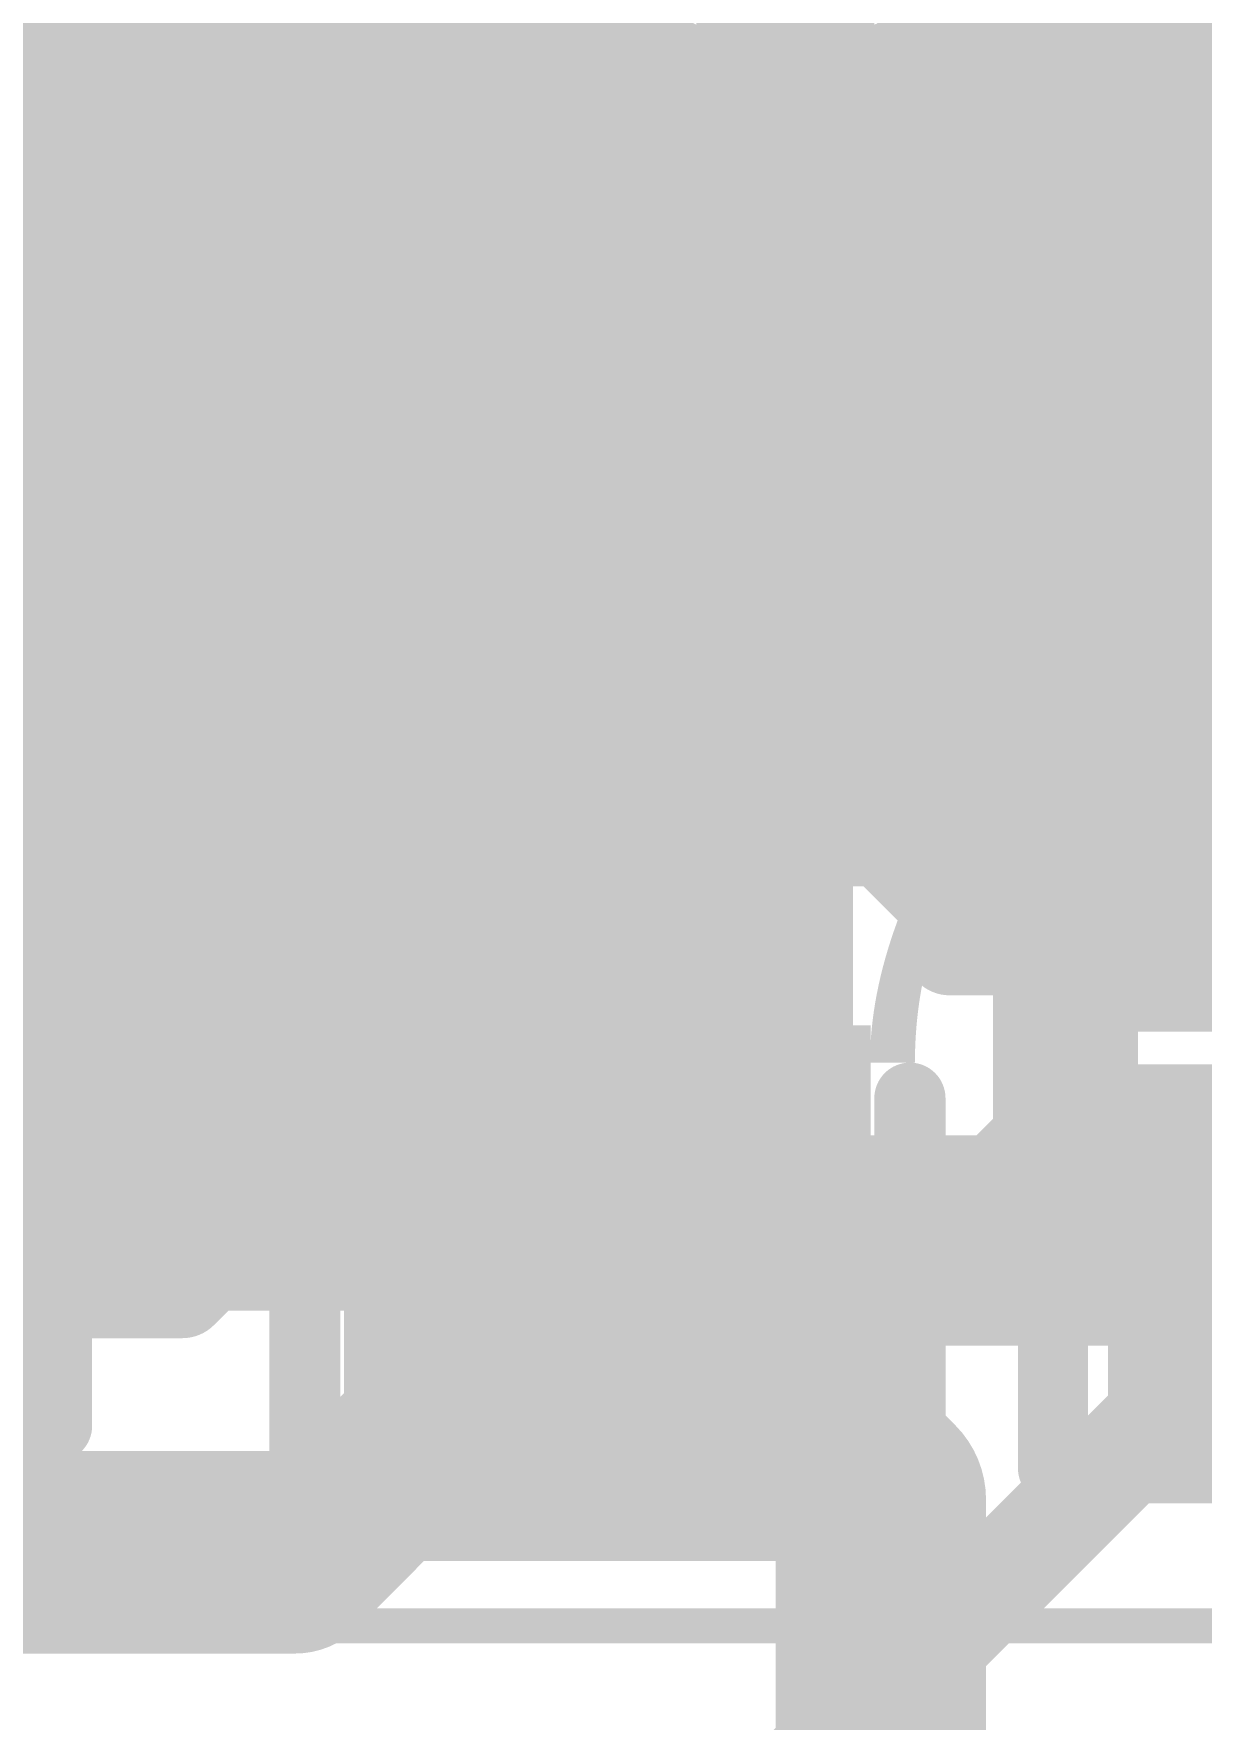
# Model space of a CAD drawing. Header units: inches. Extents: x 0 to 215, y 0 to 215.
# Drawn here: x 0.4368 to 0.5024, y 0.7901 to 0.8848 of the extents above; entities that cross this region are included whole.
import ezdxf

# ---------------------------------------------------------------- set-up
doc = ezdxf.new("R2010")
doc.units = ezdxf.units.IN
doc.header["$MEASUREMENT"] = 0
for name, color, linetype in [('BottomLayer', 5, 'Continuous'), ('BottomOverlay', 54, 'Continuous'), ('BottomPaste', 16, 'Continuous'), ('BottomSolder', 6, 'Continuous'), ('Mechanical15', 56, 'Continuous'), ('TopLayer', 1, 'Continuous'), ('TopOverlay', 2, 'Continuous'), ('TopPaste', 8, 'Continuous'), ('TopSolder', 216, 'Continuous')]:
    doc.layers.add(name, color=color, linetype=linetype)
doc.styles.add('Arial', font='', dxfattribs={"height": 0.2})
doc.styles.get('Arial').set_extended_font_data('Arial')

# ---------------------------------------------------------------- blocks, each defined once
blk = doc.blocks.new('QFN40P400X400X85_HS_33N_6')
at = {"layer": 'Mechanical15'}
blk.add_lwpolyline([(-0.102362, -0.102362, 0.001969, 0.001969, 0), (-0.102362, 0.102362, 0.001969, 0.001969, 0)], format="xyseb", dxfattribs=at)
blk = doc.blocks.new('SOIJ_8_L5_3_W5_3_P1_27_LS7_9_BL_8')
at = {"layer": 'TopLayer'}
h = blk.add_hatch(color=1, dxfattribs=at)
edge = h.paths.add_edge_path()
edge.add_arc((0.075684, -0.163946), 0.011988, 180, 360)
edge.add_line((0.087671, -0.163946), (0.087671, -0.112824))
edge.add_arc((0.075684, -0.112824), 0.011988, 0, 180)
edge.add_line((0.063696, -0.112824), (0.063696, -0.163946))
at = {"layer": 'TopPaste'}
h = blk.add_hatch(color=8, dxfattribs=at)
edge = h.paths.add_edge_path()
edge.add_arc((0.075684, -0.163946), 0.011988, 180, 360)
edge.add_line((0.087671, -0.163946), (0.087671, -0.112824))
edge.add_arc((0.075684, -0.112824), 0.011988, 0, 180)
edge.add_line((0.063696, -0.112824), (0.063696, -0.163946))
at = {"layer": 'TopSolder'}
h = blk.add_hatch(color=216, dxfattribs=at)
edge = h.paths.add_edge_path()
edge.add_arc((0.075684, -0.163946), 0.013988, 180, 360)
edge.add_line((0.089672, -0.163946), (0.089672, -0.112824))
edge.add_arc((0.075684, -0.112824), 0.013988, 0, 180)
edge.add_line((0.061696, -0.112824), (0.061696, -0.163946))
blk = doc.blocks.new('BF82192__10')
at = {"layer": 'BottomLayer'}
for points in [[(-0.011811, 0.151575), (-0.011811, 0.183071), (0.011811, 0.183071), (0.011811, 0.151575)], [(0.035433, 0.151575), (0.035433, 0.183071), (0.059055, 0.183071), (0.059055, 0.151575)]]:
    blk.add_hatch(color=5, dxfattribs=at).paths.add_polyline_path(points)
at = {"layer": 'BottomPaste'}
for points in [[(-0.011811, 0.151575), (-0.011811, 0.183071), (0.011811, 0.183071), (0.011811, 0.151575)], [(0.035433, 0.151575), (0.035433, 0.183071), (0.059055, 0.183071), (0.059055, 0.151575)]]:
    blk.add_hatch(color=16, dxfattribs=at).paths.add_polyline_path(points)
at = {"layer": 'BottomSolder'}
for points in [[(-0.015811, 0.147575), (-0.015811, 0.187071), (0.015811, 0.187071), (0.015811, 0.147575)], [(0.031433, 0.147575), (0.031433, 0.187071), (0.063055, 0.187071), (0.063055, 0.147575)]]:
    blk.add_hatch(color=6, dxfattribs=at).paths.add_polyline_path(points)
at = {"layer": 'BottomOverlay'}
blk.add_lwpolyline([(-0.294898, 0.071118, 0.01, 0.01, -1), (0.295654, 0.071118, 0.01, 0.01, 0)], format="xyseb", dxfattribs=at)
blk.add_lwpolyline([(-0.294898, 0.071118, 0.01, 0.01, -1), (0.295654, 0.071118, 0.01, 0.01, 0)], format="xyseb", dxfattribs=at)
blk = doc.blocks.new('R0201_31')
at = {"layer": 'TopLayer'}
for points in [[(-0.01673, 0.007874), (-0.004919, 0.007874), (-0.004919, -0.007874), (-0.01673, -0.007874)], [(0.004916, 0.007874), (0.016727, 0.007874), (0.016727, -0.007874), (0.004916, -0.007874)]]:
    blk.add_hatch(color=1, dxfattribs=at).paths.add_polyline_path(points)
at = {"layer": 'TopPaste'}
for points in [[(-0.01673, 0.007874), (-0.004919, 0.007874), (-0.004919, -0.007874), (-0.01673, -0.007874)], [(0.004916, 0.007874), (0.016727, 0.007874), (0.016727, -0.007874), (0.004916, -0.007874)]]:
    blk.add_hatch(color=8, dxfattribs=at).paths.add_polyline_path(points)
at = {"layer": 'TopSolder'}
for points in [[(-0.02073, 0.011874), (-0.000919, 0.011874), (-0.000919, -0.011874), (-0.02073, -0.011874)], [(0.000916, 0.011874), (0.020727, 0.011874), (0.020727, -0.011874), (0.000916, -0.011874)]]:
    blk.add_hatch(color=216, dxfattribs=at).paths.add_polyline_path(points)
at = {"layer": 'TopOverlay'}
for points in [[(-0.023622, 0.014961, 0.003937, 0.003937, 0), (-0.003937, 0.014961, 0.003937, 0.003937, 0)], [(-0.023622, 0.014961, 0.003937, 0.003937, 0), (-0.023622, -0.014961, 0.003937, 0.003937, 0)], [(0.003937, 0.014961, 0.003937, 0.003937, 0), (0.023622, 0.014961, 0.003937, 0.003937, 0)], [(0.023622, 0.014961, 0.003937, 0.003937, 0), (0.023622, -0.014961, 0.003937, 0.003937, 0)], [(-0.023622, -0.014961, 0.003937, 0.003937, 0), (-0.003937, -0.014961, 0.003937, 0.003937, 0)], [(0.003937, -0.014961, 0.003937, 0.003937, 0), (0.023622, -0.014961, 0.003937, 0.003937, 0)]]:
    blk.add_lwpolyline(points, format="xyseb", dxfattribs=at)
for points in [[(-0.024606, 0.014961, 0.001969, 0.001969, 1), (-0.022638, 0.014961, 0.001969, 0.001969, 1)], [(-0.024606, 0.014961, 0.001969, 0.001969, 1), (-0.022638, 0.014961, 0.001969, 0.001969, 1)], [(-0.004921, 0.014961, 0.001969, 0.001969, 1), (-0.002953, 0.014961, 0.001969, 0.001969, 1)], [(0.002953, 0.014961, 0.001969, 0.001969, 1), (0.004921, 0.014961, 0.001969, 0.001969, 1)], [(0.022638, 0.014961, 0.001969, 0.001969, 1), (0.024606, 0.014961, 0.001969, 0.001969, 1)], [(0.022638, 0.014961, 0.001969, 0.001969, 1), (0.024606, 0.014961, 0.001969, 0.001969, 1)], [(-0.024606, -0.014961, 0.001969, 0.001969, 1), (-0.022638, -0.014961, 0.001969, 0.001969, 1)], [(-0.024606, -0.014961, 0.001969, 0.001969, 1), (-0.022638, -0.014961, 0.001969, 0.001969, 1)], [(-0.004921, -0.014961, 0.001969, 0.001969, 1), (-0.002953, -0.014961, 0.001969, 0.001969, 1)], [(0.002953, -0.014961, 0.001969, 0.001969, 1), (0.004921, -0.014961, 0.001969, 0.001969, 1)], [(0.022638, -0.014961, 0.001969, 0.001969, 1), (0.024606, -0.014961, 0.001969, 0.001969, 1)], [(0.022638, -0.014961, 0.001969, 0.001969, 1), (0.024606, -0.014961, 0.001969, 0.001969, 1)]]:
    blk.add_lwpolyline(points, format="xyseb", close=True, dxfattribs=at)
blk = doc.blocks.new('D0201_BI_A_58')
at = {"layer": 'TopLayer'}
for points in [[(-0.015227, 0.007887), (-0.004596, 0.007887), (-0.004596, -0.007861), (-0.015227, -0.007861)], [(0.004848, 0.007887), (0.015477, 0.007887), (0.015477, -0.007861), (0.004848, -0.007861)]]:
    blk.add_hatch(color=1, dxfattribs=at).paths.add_polyline_path(points)
at = {"layer": 'TopPaste'}
for points in [[(-0.015227, 0.007887), (-0.004596, 0.007887), (-0.004596, -0.007861), (-0.015227, -0.007861)], [(0.004848, 0.007887), (0.015477, 0.007887), (0.015477, -0.007861), (0.004848, -0.007861)]]:
    blk.add_hatch(color=8, dxfattribs=at).paths.add_polyline_path(points)
at = {"layer": 'TopSolder'}
for points in [[(-0.017195, 0.009856), (-0.002628, 0.009856), (-0.002628, -0.00983), (-0.017195, -0.00983)], [(0.002878, 0.009856), (0.017447, 0.009856), (0.017447, -0.00983), (0.002878, -0.00983)]]:
    blk.add_hatch(color=216, dxfattribs=at).paths.add_polyline_path(points)
at = {"layer": 'TopOverlay'}
for p, q in [((0.001025, 0.000013), (-0.001975, 0.004013)), ((-0.001975, 0.004013), (-0.001975, -0.003987)), ((0.002525, 0.004013), (-0.000474, 0.000013)), ((0.002525, -0.003987), (0.002525, 0.004013)), ((-0.001975, -0.003987), (0.001025, 0.000013)), ((-0.000474, 0.000013), (0.002525, -0.003987))]:
    blk.add_line(p, q, dxfattribs=at)
for points in [[(-0.021324, 0.013013, 0.002, 0.002, 1), (-0.019325, 0.013013, 0.002, 0.002, 1)], [(-0.021324, 0.013013, 0.002, 0.002, 1), (-0.019325, 0.013013, 0.002, 0.002, 1)], [(-0.003574, 0.013013, 0.002, 0.002, 1), (-0.001574, 0.013013, 0.002, 0.002, 1)], [(0.001525, 0.012787, 0.002, 0.002, 1), (0.003524, 0.012787, 0.002, 0.002, 1)], [(0.001574, 0.013037, 0.002, 0.002, 1), (0.003574, 0.013037, 0.002, 0.002, 1)], [(0.001574, 0.013037, 0.002, 0.002, 1), (0.003574, 0.013037, 0.002, 0.002, 1)], [(0.019325, 0.013037, 0.002, 0.002, 1), (0.021324, 0.013037, 0.002, 0.002, 1)], [(0.019325, 0.013037, 0.002, 0.002, 1), (0.021324, 0.013037, 0.002, 0.002, 1)], [(-0.021324, 0.010013, 0.002, 0.002, 1), (-0.019325, 0.010013, 0.002, 0.002, 1)], [(-0.021324, 0.010013, 0.002, 0.002, 1), (-0.019325, 0.010013, 0.002, 0.002, 1)], [(0.019325, -0.010013, 0.002, 0.002, 1), (0.021324, -0.010013, 0.002, 0.002, 1)], [(0.019325, -0.010013, 0.002, 0.002, 1), (0.021324, -0.010013, 0.002, 0.002, 1)], [(-0.021324, -0.013037, 0.002, 0.002, 1), (-0.019325, -0.013037, 0.002, 0.002, 1)], [(-0.021324, -0.013037, 0.002, 0.002, 1), (-0.019325, -0.013037, 0.002, 0.002, 1)], [(-0.003574, -0.013037, 0.002, 0.002, 1), (-0.001574, -0.013037, 0.002, 0.002, 1)], [(-0.003574, -0.013037, 0.002, 0.002, 1), (-0.001574, -0.013037, 0.002, 0.002, 1)], [(-0.003524, -0.012787, 0.002, 0.002, 1), (-0.001525, -0.012787, 0.002, 0.002, 1)], [(0.001574, -0.013013, 0.002, 0.002, 1), (0.003574, -0.013013, 0.002, 0.002, 1)], [(0.019325, -0.013013, 0.002, 0.002, 1), (0.021324, -0.013013, 0.002, 0.002, 1)], [(0.019325, -0.013013, 0.002, 0.002, 1), (0.021324, -0.013013, 0.002, 0.002, 1)]]:
    blk.add_lwpolyline(points, format="xyseb", close=True, dxfattribs=at)
for points in [[(-0.020324, 0.013013, 0.004, 0.004, 0), (-0.002574, 0.013013, 0.004, 0.004, 0)], [(-0.020324, 0.013013, 0.004, 0.004, 0), (-0.020324, 0.010013, 0.004, 0.004, 0)], [(0.002574, 0.013037, 0.004, 0.004, 0), (0.002524, 0.012787, 0.004, 0.004, 0)], [(0.002574, 0.013037, 0.004, 0.004, 0), (0.020324, 0.013037, 0.004, 0.004, 0)], [(0.020324, 0.013037, 0.004, 0.004, 0), (0.020324, -0.010013, 0.004, 0.004, 0)], [(-0.020324, 0.010013, 0.004, 0.004, 0), (-0.020324, -0.013037, 0.004, 0.004, 0)], [(0.020324, -0.010013, 0.004, 0.004, 0), (0.020324, -0.013013, 0.004, 0.004, 0)], [(-0.020324, -0.013037, 0.004, 0.004, 0), (-0.002574, -0.013037, 0.004, 0.004, 0)], [(-0.002524, -0.012787, 0.004, 0.004, 0), (-0.002574, -0.013037, 0.004, 0.004, 0)], [(0.002574, -0.013013, 0.004, 0.004, 0), (0.020324, -0.013013, 0.004, 0.004, 0)]]:
    blk.add_lwpolyline(points, format="xyseb", dxfattribs=at)
blk = doc.blocks.new('C0402_67')
at = {"layer": 'TopLayer'}
for points in [[(-0.02953, 0.012795), (-0.00591, 0.012795), (-0.00591, -0.012795), (-0.02953, -0.012795)], [(0.00591, 0.012795), (0.02953, 0.012795), (0.02953, -0.012795), (0.00591, -0.012795)]]:
    blk.add_hatch(color=1, dxfattribs=at).paths.add_polyline_path(points)
at = {"layer": 'TopPaste'}
for points in [[(-0.02953, 0.012795), (-0.00591, 0.012795), (-0.00591, -0.012795), (-0.02953, -0.012795)], [(0.00591, 0.012795), (0.02953, 0.012795), (0.02953, -0.012795), (0.00591, -0.012795)]]:
    blk.add_hatch(color=8, dxfattribs=at).paths.add_polyline_path(points)
at = {"layer": 'TopSolder'}
for points in [[(-0.03153, 0.014795), (-0.00391, 0.014795), (-0.00391, -0.014795), (-0.03153, -0.014795)], [(0.00391, 0.014795), (0.03153, 0.014795), (0.03153, -0.014795), (0.00391, -0.014795)]]:
    blk.add_hatch(color=216, dxfattribs=at).paths.add_polyline_path(points)
at = {"layer": 'TopOverlay'}
for points in [[(-0.032, -0.017, 0.004, 0.004, 0), (-0.032, 0.017, 0.004, 0.004, 0)], [(-0.007, 0.017, 0.004, 0.004, 0), (-0.032, 0.017, 0.004, 0.004, 0)], [(0.011, 0.017, 0.004, 0.004, 0), (0.008, 0.017, 0.004, 0.004, 0)], [(0.032, 0.017, 0.004, 0.004, 0), (0.011, 0.017, 0.004, 0.004, 0)], [(0.032, -0.017, 0.004, 0.004, 0), (0.032, 0.017, 0.004, 0.004, 0)], [(-0.011, -0.017, 0.004, 0.004, 0), (-0.032, -0.017, 0.004, 0.004, 0)], [(-0.007, -0.017, 0.004, 0.004, 0), (-0.011, -0.017, 0.004, 0.004, 0)], [(0.032, -0.017, 0.004, 0.004, 0), (0.008, -0.017, 0.004, 0.004, 0)]]:
    blk.add_lwpolyline(points, format="xyseb", dxfattribs=at)
for points in [[(-0.033, 0.017, 0.002, 0.002, 1), (-0.031, 0.017, 0.002, 0.002, 1)], [(-0.033, 0.017, 0.002, 0.002, 1), (-0.031, 0.017, 0.002, 0.002, 1)], [(-0.008, 0.017, 0.002, 0.002, 1), (-0.006, 0.017, 0.002, 0.002, 1)], [(0.007, 0.017, 0.002, 0.002, 1), (0.009, 0.017, 0.002, 0.002, 1)], [(0.01, 0.017, 0.002, 0.002, 1), (0.012, 0.017, 0.002, 0.002, 1)], [(0.01, 0.017, 0.002, 0.002, 1), (0.012, 0.017, 0.002, 0.002, 1)], [(0.031, 0.017, 0.002, 0.002, 1), (0.033, 0.017, 0.002, 0.002, 1)], [(0.031, 0.017, 0.002, 0.002, 1), (0.033, 0.017, 0.002, 0.002, 1)], [(-0.033, -0.017, 0.002, 0.002, 1), (-0.031, -0.017, 0.002, 0.002, 1)], [(-0.033, -0.017, 0.002, 0.002, 1), (-0.031, -0.017, 0.002, 0.002, 1)], [(-0.012, -0.017, 0.002, 0.002, 1), (-0.01, -0.017, 0.002, 0.002, 1)], [(-0.012, -0.017, 0.002, 0.002, 1), (-0.01, -0.017, 0.002, 0.002, 1)], [(-0.008, -0.017, 0.002, 0.002, 1), (-0.006, -0.017, 0.002, 0.002, 1)], [(0.007, -0.017, 0.002, 0.002, 1), (0.009, -0.017, 0.002, 0.002, 1)], [(0.031, -0.017, 0.002, 0.002, 1), (0.033, -0.017, 0.002, 0.002, 1)], [(0.031, -0.017, 0.002, 0.002, 1), (0.033, -0.017, 0.002, 0.002, 1)]]:
    blk.add_lwpolyline(points, format="xyseb", close=True, dxfattribs=at)

msp = doc.modelspace()

# ---------------------------------------------------------------- linework, layer by layer
at = {"layer": 'BottomLayer'}
for points in [[(0.475475, 0.88213, 0.005, 0.005, -2.044433), (0.493311, 0.896, 0.005, 0.005, 0)], [(0.446378, 0.886378, 0.011811, 0.011811, 0), (0.456, 0.896, 0.011811, 0.011811, 0)], [(0.479, 0.884189, 0.01, 0.01, 0), (0.479, 0.896, 0.01, 0.01, 0)], [(0.493311, 0.896, 0.005, 0.005, -0.343063), (0.482525, 0.88213, 0.005, 0.005, 0)], [(0.44176, 0.891808, 0.005, 0.005, -0.159243), (0.435858, 0.88213, 0.005, 0.005, 0)], [(0.446378, 0.859945, 0.011811, 0.011811, 0), (0.446378, 0.886378, 0.011811, 0.011811, 0)], [(0.437251, 0.883454, 0.005, 0.005, 0), (0.472115, 0.883454, 0.005, 0.005, 0)], [(0.485885, 0.883454, 0.005, 0.005, 0), (0.516699, 0.883454, 0.005, 0.005, 0)], [(0.435858, 0.88213, 0.005, 0.005, 0), (0.464626, 0.88213, 0.005, 0.005, 0)], [(0.446378, 0.859945, 0.01, 0.01, 0), (0.446378, 0.87963, 0.01, 0.01, 0)], [(0.464626, 0.83776, 0.005, 0.005, 0), (0.464626, 0.88213, 0.005, 0.005, 0)], [(0.475374, 0.83776, 0.005, 0.005, 0), (0.475374, 0.88213, 0.005, 0.005, 0)], [(0.482525, 0.88213, 0.005, 0.005, 0), (0.51187, 0.88213, 0.005, 0.005, 0)], [(0.464626, 0.879438, 0.005, 0.005, 0), (0.475374, 0.879438, 0.005, 0.005, 0)], [(0.464626, 0.875423, 0.005, 0.005, 0), (0.475374, 0.875423, 0.005, 0.005, 0)], [(0.464626, 0.871407, 0.005, 0.005, 0), (0.475374, 0.871407, 0.005, 0.005, 0)], [(0.464626, 0.867391, 0.005, 0.005, 0), (0.475374, 0.867391, 0.005, 0.005, 0)], [(0.446378, 0.856008, 0.011811, 0.011811, 0), (0.446378, 0.859945, 0.011811, 0.011811, 0)], [(0.464626, 0.863375, 0.005, 0.005, 0), (0.475374, 0.863375, 0.005, 0.005, 0)], [(0.43063, 0.859945, 0.01, 0.01, 0), (0.446378, 0.859945, 0.01, 0.01, 0)], [(0.446378, 0.859945, 0.01, 0.01, 0), (0.462126, 0.859945, 0.01, 0.01, 0)], [(0.446378, 0.84026, 0.01, 0.01, 0), (0.446378, 0.859945, 0.01, 0.01, 0)], [(0.493622, 0.822622, 0.005906, 0.005906, 0), (0.493622, 0.859945, 0.005906, 0.005906, 0)], [(0.41737, 0.827, 0.011811, 0.011811, 0), (0.446378, 0.856008, 0.011811, 0.011811, 0)], [(0.464626, 0.85936, 0.005, 0.005, 0), (0.475374, 0.85936, 0.005, 0.005, 0)], [(0.464626, 0.855344, 0.005, 0.005, 0), (0.475374, 0.855344, 0.005, 0.005, 0)], [(0.464626, 0.851328, 0.005, 0.005, 0), (0.475374, 0.851328, 0.005, 0.005, 0)], [(0.464626, 0.847313, 0.005, 0.005, 0), (0.475374, 0.847313, 0.005, 0.005, 0)], [(0.464626, 0.843297, 0.005, 0.005, 0), (0.475374, 0.843297, 0.005, 0.005, 0)], [(0.4785, 0.7855, 0.005906, 0.005906, 0), (0.532768, 0.839768, 0.005906, 0.005906, 0)], [(0.464626, 0.839281, 0.005, 0.005, 0), (0.475374, 0.839281, 0.005, 0.005, 0)], [(0.42813, 0.83776, 0.005, 0.005, 0), (0.464626, 0.83776, 0.005, 0.005, 0)], [(0.475374, 0.83776, 0.005, 0.005, 0), (0.480295, 0.83776, 0.005, 0.005, 0)], [(0.480295, 0.828142, 0.005, 0.005, 0), (0.480295, 0.83776, 0.005, 0.005, 0)], [(0.314139, 0.835266, 0.005, 0.005, 0), (0.480295, 0.835266, 0.005, 0.005, 0)], [(0.322987, 0.83125, 0.005, 0.005, 0), (0.480295, 0.83125, 0.005, 0.005, 0)], [(0.467716, 0.815563, 0.005, 0.005, 0), (0.480295, 0.828142, 0.005, 0.005, 0)], [(0.325882, 0.827234, 0.005, 0.005, 0), (0.479387, 0.827234, 0.005, 0.005, 0)], [(0.327138, 0.823218, 0.005, 0.005, 0), (0.475372, 0.823218, 0.005, 0.005, 0)], [(0.473236, 0.802236, 0.005906, 0.005906, 0), (0.493622, 0.822622, 0.005906, 0.005906, 0)], [(0.327198, 0.819203, 0.005, 0.005, 0), (0.471356, 0.819203, 0.005, 0.005, 0)], [(0.326238, 0.815563, 0.005, 0.005, 0), (0.467716, 0.815563, 0.005, 0.005, 0)], [(0.243236, 0.802236, 0.005906, 0.005906, 0), (0.473236, 0.802236, 0.005906, 0.005906, 0)]]:
    msp.add_lwpolyline(points, format="xyseb", dxfattribs=at)
for points in [[(0.443425, 0.886378, 0.005906, 0.005906, 1), (0.449331, 0.886378, 0.005906, 0.005906, 1)], [(0.443425, 0.886378, 0.005906, 0.005906, 1), (0.449331, 0.886378, 0.005906, 0.005906, 1)], [(0.4765, 0.884189, 0.005, 0.005, 1), (0.4815, 0.884189, 0.005, 0.005, 1)], [(0.436001, 0.883454, 0.0025, 0.0025, 1), (0.438501, 0.883454, 0.0025, 0.0025, 1)], [(0.470865, 0.883454, 0.0025, 0.0025, 1), (0.473365, 0.883454, 0.0025, 0.0025, 1)], [(0.484635, 0.883454, 0.0025, 0.0025, 1), (0.487135, 0.883454, 0.0025, 0.0025, 1)], [(0.434608, 0.88213, 0.0025, 0.0025, 1), (0.437108, 0.88213, 0.0025, 0.0025, 1)], [(0.434608, 0.88213, 0.0025, 0.0025, 1), (0.437108, 0.88213, 0.0025, 0.0025, 1)], [(0.443878, 0.87963, 0.005, 0.005, 1), (0.448878, 0.87963, 0.005, 0.005, 1)], [(0.463376, 0.88213, 0.0025, 0.0025, 1), (0.465876, 0.88213, 0.0025, 0.0025, 1)], [(0.463376, 0.88213, 0.0025, 0.0025, 1), (0.465876, 0.88213, 0.0025, 0.0025, 1)], [(0.474124, 0.88213, 0.0025, 0.0025, 1), (0.476624, 0.88213, 0.0025, 0.0025, 1)], [(0.474225, 0.88213, 0.0025, 0.0025, 1), (0.476725, 0.88213, 0.0025, 0.0025, 1)], [(0.481275, 0.88213, 0.0025, 0.0025, 1), (0.483775, 0.88213, 0.0025, 0.0025, 1)], [(0.481275, 0.88213, 0.0025, 0.0025, 1), (0.483775, 0.88213, 0.0025, 0.0025, 1)], [(0.463376, 0.879438, 0.0025, 0.0025, 1), (0.465876, 0.879438, 0.0025, 0.0025, 1)], [(0.474124, 0.879438, 0.0025, 0.0025, 1), (0.476624, 0.879438, 0.0025, 0.0025, 1)], [(0.463376, 0.875423, 0.0025, 0.0025, 1), (0.465876, 0.875423, 0.0025, 0.0025, 1)], [(0.474124, 0.875423, 0.0025, 0.0025, 1), (0.476624, 0.875423, 0.0025, 0.0025, 1)], [(0.463376, 0.871407, 0.0025, 0.0025, 1), (0.465876, 0.871407, 0.0025, 0.0025, 1)], [(0.474124, 0.871407, 0.0025, 0.0025, 1), (0.476624, 0.871407, 0.0025, 0.0025, 1)], [(0.463376, 0.867391, 0.0025, 0.0025, 1), (0.465876, 0.867391, 0.0025, 0.0025, 1)], [(0.474124, 0.867391, 0.0025, 0.0025, 1), (0.476624, 0.867391, 0.0025, 0.0025, 1)], [(0.443425, 0.859945, 0.005906, 0.005906, 1), (0.449331, 0.859945, 0.005906, 0.005906, 1)], [(0.443425, 0.859945, 0.005906, 0.005906, 1), (0.449331, 0.859945, 0.005906, 0.005906, 1)], [(0.463376, 0.863375, 0.0025, 0.0025, 1), (0.465876, 0.863375, 0.0025, 0.0025, 1)], [(0.474124, 0.863375, 0.0025, 0.0025, 1), (0.476624, 0.863375, 0.0025, 0.0025, 1)], [(0.443878, 0.859945, 0.005, 0.005, 1), (0.448878, 0.859945, 0.005, 0.005, 1)], [(0.443878, 0.859945, 0.005, 0.005, 1), (0.448878, 0.859945, 0.005, 0.005, 1)], [(0.443878, 0.859945, 0.005, 0.005, 1), (0.448878, 0.859945, 0.005, 0.005, 1)], [(0.443878, 0.859945, 0.005, 0.005, 1), (0.448878, 0.859945, 0.005, 0.005, 1)], [(0.459626, 0.859945, 0.005, 0.005, 1), (0.464626, 0.859945, 0.005, 0.005, 1)], [(0.492146, 0.859945, 0.002953, 0.002953, 1), (0.495098, 0.859945, 0.002953, 0.002953, 1)], [(0.443425, 0.856008, 0.005906, 0.005906, 1), (0.449331, 0.856008, 0.005906, 0.005906, 1)], [(0.443425, 0.856008, 0.005906, 0.005906, 1), (0.449331, 0.856008, 0.005906, 0.005906, 1)], [(0.463376, 0.85936, 0.0025, 0.0025, 1), (0.465876, 0.85936, 0.0025, 0.0025, 1)], [(0.474124, 0.85936, 0.0025, 0.0025, 1), (0.476624, 0.85936, 0.0025, 0.0025, 1)], [(0.463376, 0.855344, 0.0025, 0.0025, 1), (0.465876, 0.855344, 0.0025, 0.0025, 1)], [(0.474124, 0.855344, 0.0025, 0.0025, 1), (0.476624, 0.855344, 0.0025, 0.0025, 1)], [(0.463376, 0.851328, 0.0025, 0.0025, 1), (0.465876, 0.851328, 0.0025, 0.0025, 1)], [(0.474124, 0.851328, 0.0025, 0.0025, 1), (0.476624, 0.851328, 0.0025, 0.0025, 1)], [(0.463376, 0.847313, 0.0025, 0.0025, 1), (0.465876, 0.847313, 0.0025, 0.0025, 1)], [(0.474124, 0.847313, 0.0025, 0.0025, 1), (0.476624, 0.847313, 0.0025, 0.0025, 1)], [(0.463376, 0.843297, 0.0025, 0.0025, 1), (0.465876, 0.843297, 0.0025, 0.0025, 1)], [(0.474124, 0.843297, 0.0025, 0.0025, 1), (0.476624, 0.843297, 0.0025, 0.0025, 1)], [(0.443878, 0.84026, 0.005, 0.005, 1), (0.448878, 0.84026, 0.005, 0.005, 1)], [(0.463376, 0.839281, 0.0025, 0.0025, 1), (0.465876, 0.839281, 0.0025, 0.0025, 1)], [(0.474124, 0.839281, 0.0025, 0.0025, 1), (0.476624, 0.839281, 0.0025, 0.0025, 1)], [(0.463376, 0.83776, 0.0025, 0.0025, 1), (0.465876, 0.83776, 0.0025, 0.0025, 1)], [(0.463376, 0.83776, 0.0025, 0.0025, 1), (0.465876, 0.83776, 0.0025, 0.0025, 1)], [(0.474124, 0.83776, 0.0025, 0.0025, 1), (0.476624, 0.83776, 0.0025, 0.0025, 1)], [(0.474124, 0.83776, 0.0025, 0.0025, 1), (0.476624, 0.83776, 0.0025, 0.0025, 1)], [(0.479045, 0.83776, 0.0025, 0.0025, 1), (0.481545, 0.83776, 0.0025, 0.0025, 1)], [(0.479045, 0.83776, 0.0025, 0.0025, 1), (0.481545, 0.83776, 0.0025, 0.0025, 1)], [(0.479045, 0.835266, 0.0025, 0.0025, 1), (0.481545, 0.835266, 0.0025, 0.0025, 1)], [(0.479045, 0.83125, 0.0025, 0.0025, 1), (0.481545, 0.83125, 0.0025, 0.0025, 1)], [(0.479045, 0.828142, 0.0025, 0.0025, 1), (0.481545, 0.828142, 0.0025, 0.0025, 1)], [(0.479045, 0.828142, 0.0025, 0.0025, 1), (0.481545, 0.828142, 0.0025, 0.0025, 1)], [(0.478137, 0.827234, 0.0025, 0.0025, 1), (0.480637, 0.827234, 0.0025, 0.0025, 1)], [(0.474122, 0.823218, 0.0025, 0.0025, 1), (0.476622, 0.823218, 0.0025, 0.0025, 1)], [(0.492146, 0.822622, 0.002953, 0.002953, 1), (0.495098, 0.822622, 0.002953, 0.002953, 1)], [(0.492146, 0.822622, 0.002953, 0.002953, 1), (0.495098, 0.822622, 0.002953, 0.002953, 1)], [(0.470106, 0.819203, 0.0025, 0.0025, 1), (0.472606, 0.819203, 0.0025, 0.0025, 1)], [(0.466466, 0.815563, 0.0025, 0.0025, 1), (0.468966, 0.815563, 0.0025, 0.0025, 1)], [(0.466466, 0.815563, 0.0025, 0.0025, 1), (0.468966, 0.815563, 0.0025, 0.0025, 1)], [(0.47176, 0.802236, 0.002953, 0.002953, 1), (0.474713, 0.802236, 0.002953, 0.002953, 1)], [(0.47176, 0.802236, 0.002953, 0.002953, 1), (0.474713, 0.802236, 0.002953, 0.002953, 1)]]:
    msp.add_lwpolyline(points, format="xyseb", close=True, dxfattribs=at)
at = {"layer": 'TopLayer'}
for points in [[(0.489685, 0.88648, 0.005, 0.005, -5.435244), (0.493311, 0.896, 0.005, 0.005, 0)], [(0.479, 0.884189, 0.01, 0.01, 0), (0.479, 0.896, 0.01, 0.01, 0)], [(0.482831, 0.895247, 0.011811, 0.011811, 0), (0.499434, 0.878644, 0.011811, 0.011811, 0)], [(0.441279, 0.837074, 0.005, 0.005, 0), (0.441279, 0.890134, 0.005, 0.005, 0)], [(0.488158, 0.868967, 0.005, 0.005, -0.253904), (0.489685, 0.88648, 0.005, 0.005, 0)], [(0.441279, 0.883454, 0.005, 0.005, 0), (0.472115, 0.883454, 0.005, 0.005, 0)], [(0.499434, 0.878644, 0.011811, 0.011811, 0), (0.519058, 0.878644, 0.011811, 0.011811, 0)], [(0.441279, 0.879438, 0.005, 0.005, 0), (0.486895, 0.879438, 0.005, 0.005, 0)], [(0.489129, 0.876317, 0.01, 0.01, 0), (0.530614, 0.876317, 0.01, 0.01, 0)], [(0.441279, 0.875423, 0.005, 0.005, 0), (0.48665, 0.875423, 0.005, 0.005, 0)], [(0.441279, 0.871407, 0.005, 0.005, 0), (0.487295, 0.871407, 0.005, 0.005, 0)], [(0.449768, 0.868967, 0.005, 0.005, 0), (0.488158, 0.868967, 0.005, 0.005, 0)], [(0.449768, 0.833527, 0.005, 0.005, 0), (0.449768, 0.868967, 0.005, 0.005, 0)], [(0.469, 0.85072, 0.01, 0.01, 0), (0.469, 0.866467, 0.01, 0.01, 0)], [(0.488232, 0.833527, 0.005, 0.005, 0), (0.488232, 0.868799, 0.005, 0.005, 0)], [(0.505054, 0.857892, 0.005, 0.005, -0.29583), (0.488232, 0.868799, 0.005, 0.005, 0)], [(0.441279, 0.867391, 0.005, 0.005, 0), (0.449768, 0.867391, 0.005, 0.005, 0)], [(0.441279, 0.863375, 0.005, 0.005, 0), (0.449768, 0.863375, 0.005, 0.005, 0)], [(0.488232, 0.863375, 0.005, 0.005, 0), (0.491938, 0.863375, 0.005, 0.005, 0)], [(0.441279, 0.85936, 0.005, 0.005, 0), (0.449768, 0.85936, 0.005, 0.005, 0)], [(0.488232, 0.85936, 0.005, 0.005, 0), (0.497846, 0.85936, 0.005, 0.005, 0)], [(0.441279, 0.855344, 0.005, 0.005, 0), (0.449768, 0.855344, 0.005, 0.005, 0)], [(0.488232, 0.855344, 0.005, 0.005, 0), (0.58772, 0.855344, 0.005, 0.005, 0)], [(0.463095, 0.844816, 0.011811, 0.011811, 0), (0.469, 0.85072, 0.011811, 0.011811, 0)], [(0.478206, 0.85044, 0.011811, 0.011811, 0), (0.491, 0.837646, 0.011811, 0.011811, 0)], [(0.452268, 0.85072, 0.01, 0.01, 0), (0.469, 0.85072, 0.01, 0.01, 0)], [(0.469, 0.85072, 0.01, 0.01, 0), (0.485732, 0.85072, 0.01, 0.01, 0)], [(0.441279, 0.851328, 0.005, 0.005, 0), (0.449768, 0.851328, 0.005, 0.005, 0)], [(0.488232, 0.851328, 0.005, 0.005, 0), (0.533689, 0.851328, 0.005, 0.005, 0)], [(0.494689, 0.850989, 0.005, 0.005, 0), (0.523311, 0.850989, 0.005, 0.005, 0)], [(0.494689, 0.833279, 0.005, 0.005, 0), (0.494689, 0.850989, 0.005, 0.005, 0)], [(0.460883, 0.844816, 0.011811, 0.011811, 0), (0.463095, 0.844816, 0.011811, 0.011811, 0)], [(0.441279, 0.847313, 0.005, 0.005, 0), (0.449768, 0.847313, 0.005, 0.005, 0)], [(0.488232, 0.847313, 0.005, 0.005, 0), (0.494689, 0.847313, 0.005, 0.005, 0)], [(0.453, 0.836932, 0.007874, 0.007874, 0), (0.460883, 0.844816, 0.007874, 0.007874, 0)], [(0.441279, 0.843297, 0.005, 0.005, 0), (0.449768, 0.843297, 0.005, 0.005, 0)], [(0.488232, 0.843297, 0.005, 0.005, 0), (0.494689, 0.843297, 0.005, 0.005, 0)], [(0.452128, 0.836932, 0.011811, 0.011811, 0), (0.453, 0.836932, 0.011811, 0.011811, 0)], [(0.491, 0.837646, 0.011811, 0.011811, 0), (0.525, 0.837646, 0.011811, 0.011811, 0)], [(0.497189, 0.838646, 0.01, 0.01, 0), (0.509, 0.838646, 0.01, 0.01, 0)], [(0.432786, 0.81759, 0.007874, 0.007874, 0), (0.452128, 0.836932, 0.007874, 0.007874, 0)], [(0.441279, 0.839281, 0.005, 0.005, 0), (0.449768, 0.839281, 0.005, 0.005, 0)], [(0.488232, 0.839281, 0.005, 0.005, 0), (0.494689, 0.839281, 0.005, 0.005, 0)], [(0.441279, 0.837074, 0.005, 0.005, -0.124859), (0.439311, 0.829314, 0.005, 0.005, 0)], [(0.441179, 0.835266, 0.005, 0.005, 0), (0.449768, 0.835266, 0.005, 0.005, 0)], [(0.488232, 0.835266, 0.005, 0.005, 0), (0.494689, 0.835266, 0.005, 0.005, 0)], [(0.488232, 0.833279, 0.005, 0.005, 0), (0.494689, 0.833279, 0.005, 0.005, 0)], [(0.449768, 0.818664, 0.005, 0.005, 0), (0.449768, 0.832473, 0.005, 0.005, 0)], [(0.440202, 0.83125, 0.005, 0.005, 0), (0.449768, 0.83125, 0.005, 0.005, 0)], [(0.439311, 0.825322, 0.005, 0.005, 0), (0.439311, 0.828752, 0.005, 0.005, 0)], [(0.439311, 0.825322, 0.005, 0.005, 0), (0.439311, 0.828752, 0.005, 0.005, 0)], [(0.439311, 0.827234, 0.005, 0.005, 0), (0.449768, 0.827234, 0.005, 0.005, 0)], [(0.439311, 0.814019, 0.005, 0.005, 0), (0.439311, 0.825322, 0.005, 0.005, 0)], [(0.439311, 0.823218, 0.005, 0.005, 0), (0.449768, 0.823218, 0.005, 0.005, 0)], [(0.42559, 0.81759, 0.011811, 0.011811, 0), (0.432786, 0.81759, 0.011811, 0.011811, 0)], [(0.47072, 0.817, 0.011811, 0.011811, 0), (0.509, 0.817, 0.011811, 0.011811, 0)], [(0.425, 0.817, 0.01, 0.01, 0), (0.436811, 0.817, 0.01, 0.01, 0)], [(0.451459, 0.798724, 0.009843, 0.009843, 0), (0.469735, 0.817, 0.009843, 0.009843, 0)], [(0.439311, 0.819203, 0.005, 0.005, 0), (0.449768, 0.819203, 0.005, 0.005, 0)], [(0.445124, 0.814019, 0.005, 0.005, 0), (0.449768, 0.818664, 0.005, 0.005, 0)], [(0.47072, 0.814545, 0.011811, 0.011811, 0), (0.47589, 0.809376, 0.011811, 0.011811, 0)], [(0.469735, 0.817, 0.005906, 0.005906, 0), (0.47072, 0.817, 0.005906, 0.005906, 0)], [(0.439311, 0.815187, 0.005, 0.005, 0), (0.446292, 0.815187, 0.005, 0.005, 0)], [(0.439311, 0.814019, 0.005, 0.005, 0), (0.445124, 0.814019, 0.005, 0.005, 0)], [(0.47589, 0.809376, 0.011811, 0.011811, 0), (0.477451, 0.809376, 0.011811, 0.011811, 0)], [(0.477451, 0.809376, 0.011811, 0.011811, 0), (0.48437, 0.802457, 0.011811, 0.011811, 0)], [(0.48437, 0.770756, 0.011811, 0.011811, 0), (0.48437, 0.802457, 0.011811, 0.011811, 0)], [(0.40563, 0.798724, 0.009843, 0.009843, 0), (0.451459, 0.798724, 0.009843, 0.009843, 0)]]:
    msp.add_lwpolyline(points, format="xyseb", dxfattribs=at)
for points in [[(0.4765, 0.884189, 0.005, 0.005, 1), (0.4815, 0.884189, 0.005, 0.005, 1)], [(0.488435, 0.88648, 0.0025, 0.0025, 1), (0.490935, 0.88648, 0.0025, 0.0025, 1)], [(0.488435, 0.88648, 0.0025, 0.0025, 1), (0.490935, 0.88648, 0.0025, 0.0025, 1)], [(0.44003, 0.883454, 0.0025, 0.0025, 1), (0.44253, 0.883454, 0.0025, 0.0025, 1)], [(0.470865, 0.883454, 0.0025, 0.0025, 1), (0.473365, 0.883454, 0.0025, 0.0025, 1)], [(0.496481, 0.878644, 0.005906, 0.005906, 1), (0.502387, 0.878644, 0.005906, 0.005906, 1)], [(0.496481, 0.878644, 0.005906, 0.005906, 1), (0.502387, 0.878644, 0.005906, 0.005906, 1)], [(0.44003, 0.879438, 0.0025, 0.0025, 1), (0.44253, 0.879438, 0.0025, 0.0025, 1)], [(0.485645, 0.879438, 0.0025, 0.0025, 1), (0.488145, 0.879438, 0.0025, 0.0025, 1)], [(0.486629, 0.876317, 0.005, 0.005, 1), (0.491629, 0.876317, 0.005, 0.005, 1)], [(0.44003, 0.875423, 0.0025, 0.0025, 1), (0.44253, 0.875423, 0.0025, 0.0025, 1)], [(0.4854, 0.875423, 0.0025, 0.0025, 1), (0.4879, 0.875423, 0.0025, 0.0025, 1)], [(0.44003, 0.871407, 0.0025, 0.0025, 1), (0.44253, 0.871407, 0.0025, 0.0025, 1)], [(0.486045, 0.871407, 0.0025, 0.0025, 1), (0.488545, 0.871407, 0.0025, 0.0025, 1)], [(0.448518, 0.868967, 0.0025, 0.0025, 1), (0.451018, 0.868967, 0.0025, 0.0025, 1)], [(0.448518, 0.868967, 0.0025, 0.0025, 1), (0.451018, 0.868967, 0.0025, 0.0025, 1)], [(0.4665, 0.866467, 0.005, 0.005, 1), (0.4715, 0.866467, 0.005, 0.005, 1)], [(0.486908, 0.868967, 0.0025, 0.0025, 1), (0.489408, 0.868967, 0.0025, 0.0025, 1)], [(0.486908, 0.868967, 0.0025, 0.0025, 1), (0.489408, 0.868967, 0.0025, 0.0025, 1)], [(0.486982, 0.868799, 0.0025, 0.0025, 1), (0.489482, 0.868799, 0.0025, 0.0025, 1)], [(0.486982, 0.868799, 0.0025, 0.0025, 1), (0.489482, 0.868799, 0.0025, 0.0025, 1)], [(0.44003, 0.867391, 0.0025, 0.0025, 1), (0.44253, 0.867391, 0.0025, 0.0025, 1)], [(0.448518, 0.867391, 0.0025, 0.0025, 1), (0.451018, 0.867391, 0.0025, 0.0025, 1)], [(0.44003, 0.863375, 0.0025, 0.0025, 1), (0.44253, 0.863375, 0.0025, 0.0025, 1)], [(0.448518, 0.863375, 0.0025, 0.0025, 1), (0.451018, 0.863375, 0.0025, 0.0025, 1)], [(0.486982, 0.863375, 0.0025, 0.0025, 1), (0.489482, 0.863375, 0.0025, 0.0025, 1)], [(0.490688, 0.863375, 0.0025, 0.0025, 1), (0.493188, 0.863375, 0.0025, 0.0025, 1)], [(0.44003, 0.85936, 0.0025, 0.0025, 1), (0.44253, 0.85936, 0.0025, 0.0025, 1)], [(0.448518, 0.85936, 0.0025, 0.0025, 1), (0.451018, 0.85936, 0.0025, 0.0025, 1)], [(0.486982, 0.85936, 0.0025, 0.0025, 1), (0.489482, 0.85936, 0.0025, 0.0025, 1)], [(0.496596, 0.85936, 0.0025, 0.0025, 1), (0.499096, 0.85936, 0.0025, 0.0025, 1)], [(0.44003, 0.855344, 0.0025, 0.0025, 1), (0.44253, 0.855344, 0.0025, 0.0025, 1)], [(0.448518, 0.855344, 0.0025, 0.0025, 1), (0.451018, 0.855344, 0.0025, 0.0025, 1)], [(0.486982, 0.855344, 0.0025, 0.0025, 1), (0.489482, 0.855344, 0.0025, 0.0025, 1)], [(0.466047, 0.85072, 0.005906, 0.005906, 1), (0.471953, 0.85072, 0.005906, 0.005906, 1)], [(0.475253, 0.85044, 0.005906, 0.005906, 1), (0.481159, 0.85044, 0.005906, 0.005906, 1)], [(0.449768, 0.85072, 0.005, 0.005, 1), (0.454768, 0.85072, 0.005, 0.005, 1)], [(0.4665, 0.85072, 0.005, 0.005, 1), (0.4715, 0.85072, 0.005, 0.005, 1)], [(0.4665, 0.85072, 0.005, 0.005, 1), (0.4715, 0.85072, 0.005, 0.005, 1)], [(0.4665, 0.85072, 0.005, 0.005, 1), (0.4715, 0.85072, 0.005, 0.005, 1)], [(0.483232, 0.85072, 0.005, 0.005, 1), (0.488232, 0.85072, 0.005, 0.005, 1)], [(0.44003, 0.851328, 0.0025, 0.0025, 1), (0.44253, 0.851328, 0.0025, 0.0025, 1)], [(0.448518, 0.851328, 0.0025, 0.0025, 1), (0.451018, 0.851328, 0.0025, 0.0025, 1)], [(0.486982, 0.851328, 0.0025, 0.0025, 1), (0.489482, 0.851328, 0.0025, 0.0025, 1)], [(0.493439, 0.850989, 0.0025, 0.0025, 1), (0.495939, 0.850989, 0.0025, 0.0025, 1)], [(0.493439, 0.850989, 0.0025, 0.0025, 1), (0.495939, 0.850989, 0.0025, 0.0025, 1)], [(0.45793, 0.844816, 0.005906, 0.005906, 1), (0.463836, 0.844816, 0.005906, 0.005906, 1)], [(0.460143, 0.844816, 0.005906, 0.005906, 1), (0.466048, 0.844816, 0.005906, 0.005906, 1)], [(0.460143, 0.844816, 0.005906, 0.005906, 1), (0.466048, 0.844816, 0.005906, 0.005906, 1)], [(0.44003, 0.847313, 0.0025, 0.0025, 1), (0.44253, 0.847313, 0.0025, 0.0025, 1)], [(0.448518, 0.847313, 0.0025, 0.0025, 1), (0.451018, 0.847313, 0.0025, 0.0025, 1)], [(0.486982, 0.847313, 0.0025, 0.0025, 1), (0.489482, 0.847313, 0.0025, 0.0025, 1)], [(0.493439, 0.847313, 0.0025, 0.0025, 1), (0.495939, 0.847313, 0.0025, 0.0025, 1)], [(0.458915, 0.844816, 0.003937, 0.003937, 1), (0.462852, 0.844816, 0.003937, 0.003937, 1)], [(0.44003, 0.843297, 0.0025, 0.0025, 1), (0.44253, 0.843297, 0.0025, 0.0025, 1)], [(0.448518, 0.843297, 0.0025, 0.0025, 1), (0.451018, 0.843297, 0.0025, 0.0025, 1)], [(0.486982, 0.843297, 0.0025, 0.0025, 1), (0.489482, 0.843297, 0.0025, 0.0025, 1)], [(0.493439, 0.843297, 0.0025, 0.0025, 1), (0.495939, 0.843297, 0.0025, 0.0025, 1)], [(0.449176, 0.836932, 0.005906, 0.005906, 1), (0.455081, 0.836932, 0.005906, 0.005906, 1)], [(0.450047, 0.836932, 0.005906, 0.005906, 1), (0.455953, 0.836932, 0.005906, 0.005906, 1)], [(0.488047, 0.837646, 0.005906, 0.005906, 1), (0.493953, 0.837646, 0.005906, 0.005906, 1)], [(0.488047, 0.837646, 0.005906, 0.005906, 1), (0.493953, 0.837646, 0.005906, 0.005906, 1)], [(0.494689, 0.838646, 0.005, 0.005, 1), (0.499689, 0.838646, 0.005, 0.005, 1)], [(0.44003, 0.839281, 0.0025, 0.0025, 1), (0.44253, 0.839281, 0.0025, 0.0025, 1)], [(0.448518, 0.839281, 0.0025, 0.0025, 1), (0.451018, 0.839281, 0.0025, 0.0025, 1)], [(0.45016, 0.836932, 0.003937, 0.003937, 1), (0.454097, 0.836932, 0.003937, 0.003937, 1)], [(0.451031, 0.836932, 0.003937, 0.003937, 1), (0.454968, 0.836932, 0.003937, 0.003937, 1)], [(0.486982, 0.839281, 0.0025, 0.0025, 1), (0.489482, 0.839281, 0.0025, 0.0025, 1)], [(0.493439, 0.839281, 0.0025, 0.0025, 1), (0.495939, 0.839281, 0.0025, 0.0025, 1)], [(0.44003, 0.837074, 0.0025, 0.0025, 1), (0.44253, 0.837074, 0.0025, 0.0025, 1)], [(0.44003, 0.837074, 0.0025, 0.0025, 1), (0.44253, 0.837074, 0.0025, 0.0025, 1)], [(0.439929, 0.835266, 0.0025, 0.0025, 1), (0.442429, 0.835266, 0.0025, 0.0025, 1)], [(0.448518, 0.835266, 0.0025, 0.0025, 1), (0.451018, 0.835266, 0.0025, 0.0025, 1)], [(0.486982, 0.835266, 0.0025, 0.0025, 1), (0.489482, 0.835266, 0.0025, 0.0025, 1)], [(0.493439, 0.835266, 0.0025, 0.0025, 1), (0.495939, 0.835266, 0.0025, 0.0025, 1)], [(0.448518, 0.833527, 0.0025, 0.0025, 1), (0.451018, 0.833527, 0.0025, 0.0025, 1)], [(0.486982, 0.833527, 0.0025, 0.0025, 1), (0.489482, 0.833527, 0.0025, 0.0025, 1)], [(0.486982, 0.833279, 0.0025, 0.0025, 1), (0.489482, 0.833279, 0.0025, 0.0025, 1)], [(0.493439, 0.833279, 0.0025, 0.0025, 1), (0.495939, 0.833279, 0.0025, 0.0025, 1)], [(0.493439, 0.833279, 0.0025, 0.0025, 1), (0.495939, 0.833279, 0.0025, 0.0025, 1)], [(0.448518, 0.832473, 0.0025, 0.0025, 1), (0.451018, 0.832473, 0.0025, 0.0025, 1)], [(0.438952, 0.83125, 0.0025, 0.0025, 1), (0.441452, 0.83125, 0.0025, 0.0025, 1)], [(0.448518, 0.83125, 0.0025, 0.0025, 1), (0.451018, 0.83125, 0.0025, 0.0025, 1)], [(0.438061, 0.829314, 0.0025, 0.0025, 1), (0.440561, 0.829314, 0.0025, 0.0025, 1)], [(0.438061, 0.828752, 0.0025, 0.0025, 1), (0.440561, 0.828752, 0.0025, 0.0025, 1)], [(0.438061, 0.828752, 0.0025, 0.0025, 1), (0.440561, 0.828752, 0.0025, 0.0025, 1)], [(0.438061, 0.827234, 0.0025, 0.0025, 1), (0.440561, 0.827234, 0.0025, 0.0025, 1)], [(0.448518, 0.827234, 0.0025, 0.0025, 1), (0.451018, 0.827234, 0.0025, 0.0025, 1)], [(0.438061, 0.825322, 0.0025, 0.0025, 1), (0.440561, 0.825322, 0.0025, 0.0025, 1)], [(0.438061, 0.825322, 0.0025, 0.0025, 1), (0.440561, 0.825322, 0.0025, 0.0025, 1)], [(0.438061, 0.825322, 0.0025, 0.0025, 1), (0.440561, 0.825322, 0.0025, 0.0025, 1)], [(0.438061, 0.823218, 0.0025, 0.0025, 1), (0.440561, 0.823218, 0.0025, 0.0025, 1)], [(0.448518, 0.823218, 0.0025, 0.0025, 1), (0.451018, 0.823218, 0.0025, 0.0025, 1)], [(0.429833, 0.81759, 0.005906, 0.005906, 1), (0.435739, 0.81759, 0.005906, 0.005906, 1)], [(0.467767, 0.817, 0.005906, 0.005906, 1), (0.473673, 0.817, 0.005906, 0.005906, 1)], [(0.434311, 0.817, 0.005, 0.005, 1), (0.439311, 0.817, 0.005, 0.005, 1)], [(0.467274, 0.817, 0.004921, 0.004921, 1), (0.472196, 0.817, 0.004921, 0.004921, 1)], [(0.438061, 0.819203, 0.0025, 0.0025, 1), (0.440561, 0.819203, 0.0025, 0.0025, 1)], [(0.448518, 0.819203, 0.0025, 0.0025, 1), (0.451018, 0.819203, 0.0025, 0.0025, 1)], [(0.448518, 0.818664, 0.0025, 0.0025, 1), (0.451018, 0.818664, 0.0025, 0.0025, 1)], [(0.448518, 0.818664, 0.0025, 0.0025, 1), (0.451018, 0.818664, 0.0025, 0.0025, 1)], [(0.467767, 0.814545, 0.005906, 0.005906, 1), (0.473673, 0.814545, 0.005906, 0.005906, 1)], [(0.468259, 0.817, 0.002953, 0.002953, 1), (0.471211, 0.817, 0.002953, 0.002953, 1)], [(0.469244, 0.817, 0.002953, 0.002953, 1), (0.472196, 0.817, 0.002953, 0.002953, 1)], [(0.438061, 0.815187, 0.0025, 0.0025, 1), (0.440561, 0.815187, 0.0025, 0.0025, 1)], [(0.445041, 0.815187, 0.0025, 0.0025, 1), (0.447541, 0.815187, 0.0025, 0.0025, 1)], [(0.438061, 0.814019, 0.0025, 0.0025, 1), (0.440561, 0.814019, 0.0025, 0.0025, 1)], [(0.438061, 0.814019, 0.0025, 0.0025, 1), (0.440561, 0.814019, 0.0025, 0.0025, 1)], [(0.443874, 0.814019, 0.0025, 0.0025, 1), (0.446374, 0.814019, 0.0025, 0.0025, 1)], [(0.443874, 0.814019, 0.0025, 0.0025, 1), (0.446374, 0.814019, 0.0025, 0.0025, 1)], [(0.472937, 0.809376, 0.005906, 0.005906, 1), (0.478842, 0.809376, 0.005906, 0.005906, 1)], [(0.472937, 0.809376, 0.005906, 0.005906, 1), (0.478842, 0.809376, 0.005906, 0.005906, 1)], [(0.474499, 0.809376, 0.005906, 0.005906, 1), (0.480404, 0.809376, 0.005906, 0.005906, 1)], [(0.474499, 0.809376, 0.005906, 0.005906, 1), (0.480404, 0.809376, 0.005906, 0.005906, 1)], [(0.481417, 0.802457, 0.005906, 0.005906, 1), (0.487323, 0.802457, 0.005906, 0.005906, 1)], [(0.481417, 0.802457, 0.005906, 0.005906, 1), (0.487323, 0.802457, 0.005906, 0.005906, 1)], [(0.448999, 0.798724, 0.004921, 0.004921, 1), (0.45392, 0.798724, 0.004921, 0.004921, 1)], [(0.448999, 0.798724, 0.004921, 0.004921, 1), (0.45392, 0.798724, 0.004921, 0.004921, 1)]]:
    msp.add_lwpolyline(points, format="xyseb", close=True, dxfattribs=at)

# ---------------------------------------------------------------- block references
for name, p, rotation in [('SOIJ_8_L5_3_W5_3_P1_27_LS7_9_BL_8', (0.669, 0.952), 270), ('C0402_67', (0.469, 0.833), 270), ('R0201_31', (0.509, 0.827824), 90), ('D0201_BI_A_58', (0.425013, 0.826912), 90), ('QFN40P400X400X85_HS_33N_6', (0.445, 0.693), 270)]:
    msp.add_blockref(name, p, dxfattribs=dict(rotation=rotation))
msp.add_blockref('BF82192__10', (0.446378, 0.692622))

# ---------------------------------------------------------------- texts
at = {"layer": 'TopOverlay', "style": 'Arial'}
for s, p in [('C7', (0.459, 0.827)), ('R16', (0.494, 0.822)), ('D3', (0.415, 0.821))]:
    msp.add_text(s, height=0.019685, dxfattribs=at).set_placement(p)

doc.saveas('drawing.dxf')
